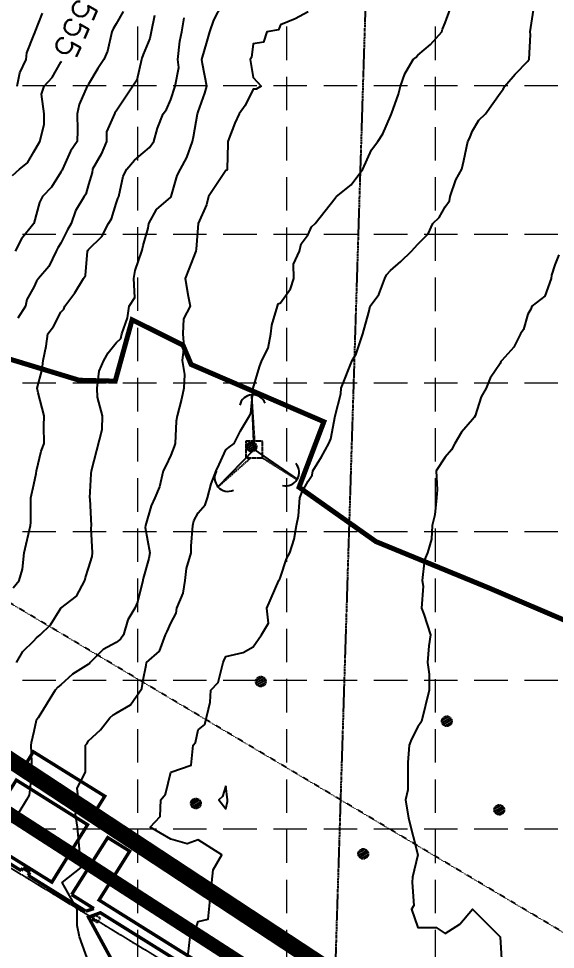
# Model space of a CAD drawing. Header units: inches. Extents: x 8135 to 11700, y -938 to 4760.
# Drawn here: x 9846 to 10167, y 2639 to 3196 of the extents above; entities that cross this region are included whole.
import ezdxf
from ezdxf.enums import TextEntityAlignment as Align

# ---------------------------------------------------------------- set-up
doc = ezdxf.new("R2010")
doc.units = ezdxf.units.IN
doc.header["$MEASUREMENT"] = 0
for name, pattern in [('DASHED', [0.75, 0.5, -0.25]), ('DOT2', [0.125, 0, -0.125]), ('HIDDEN', [0.375, 0.25, -0.125]), ('HIDDEN2', [0.1875, 0.125, -0.0625]), ('PHANTOM', [2.5, 1.25, -0.25, 0.25, -0.25, 0.25, -0.25])]:
    doc.linetypes.add(name, pattern=pattern)
for name, color, linetype in [('EC', 35, 'DASHED'), ('ESMT 1022-369', 7, 'HIDDEN'), ('EXCAVATION-LIMITS-W&M', 3, 'DOT2'), ('EXCAVATION_LIMITS', 4, 'HIDDEN2'), ('FINAL-REMEDIATION-2-27-07', 31, 'HIDDEN2'), ('freeze', 7, 'Continuous'), ('GRID', 254, 'HIDDEN'), ('LIMITS OF DISTURBANCE', 1, 'HIDDEN'), ('PH1-BNDY', 1, 'PHANTOM'), ('PH2-BNDY', 1, 'PHANTOM'), ('XBLDG', 5, 'Continuous'), ('XCONC', 8, 'Continuous'), ('XELEC', 7, 'DASHED')]:
    doc.layers.add(name, color=color, linetype=linetype)
doc.styles.add('Style-simple', font='simple.shx')

# ---------------------------------------------------------------- blocks, each defined once
blk = doc.blocks.new('anc')
at = {"linetype": 'Continuous'}
blk.add_arc((1, 0), 1, 107.69027, 252.30973, dxfattribs=at)

msp = doc.modelspace()

# ---------------------------------------------------------------- hatches: boundary and pattern name
at = {"layer": 'XELEC'}
h = msp.add_hatch(dxfattribs=at)
h.set_pattern_fill('ANSI31', color=256, scale=10, angle=345, style=0)
h.set_pattern_definition([(30, (-448.5415, 627.5087), (-0.625, 1.08253175), [])])
edge = h.paths.add_edge_path()
edge.add_arc((9985.61, 2939.9), 3, 0, 360)
h = msp.add_hatch(dxfattribs=at)
h.set_pattern_fill('ANSI31', color=256, scale=10, angle=345, style=0)
h.set_pattern_definition([(30, (-442.9914, 487.1538), (-0.625, 1.08253175), [])])
edge = h.paths.add_edge_path()
edge.add_arc((9991.16, 2799.54), 3, 0, 360)
h = msp.add_hatch(dxfattribs=at)
h.set_pattern_fill('ANSI31', color=256, scale=10, angle=345, style=0)
h.set_pattern_definition([(30, (-331.81, 463.427), (-0.625, 1.08253175), [])])
edge = h.paths.add_edge_path()
edge.add_arc((10102.34, 2775.82), 3, 0, 360)
h = msp.add_hatch(dxfattribs=at)
h.set_pattern_fill('ANSI31', color=256, scale=10, angle=345, style=0)
h.set_pattern_definition([(30, (-481.816, 414.2517), (-0.625, 1.08253175), [])])
edge = h.paths.add_edge_path()
edge.add_arc((9952.34, 2726.64), 3, 0, 360)
h = msp.add_hatch(dxfattribs=at)
h.set_pattern_fill('ANSI31', color=256, scale=10, angle=345, style=0)
h.set_pattern_definition([(30, (-300.5123, 410.4294), (-0.625, 1.08253175), [])])
edge = h.paths.add_edge_path()
edge.add_arc((10133.64, 2722.82), 3, 0, 360)
h = msp.add_hatch(dxfattribs=at)
h.set_pattern_fill('ANSI31', color=256, scale=10, angle=345, style=0)
h.set_pattern_definition([(30, (-381.7719, 384.1161), (-0.625, 1.08253175), [])])
edge = h.paths.add_edge_path()
edge.add_arc((10052.38, 2696.5), 3, 0, 360)

# ---------------------------------------------------------------- linework, layer by layer
at = {"layer": 'EC', "color": 35, "linetype": 'Continuous', "flags": 128}
for points, elevation in [([(10019.42, 3199.91), (10011.66, 3195.67), (10002.92, 3192.04), (10001.76, 3189.09), (9994.8, 3187.91), (9992.77, 3181.72), (9986.67, 3180.84), (9985.5, 3172.59), (9984.73, 3171.41), (9986.67, 3160.74), (9991.32, 3155.41), (9988.3, 3153.76), (9986.67, 3153.76), (9981.72, 3143.86), (9978.19, 3138.91), (9975.67, 3133.41), (9971.51, 3122.41), (9971.38, 3121.2), (9971, 3105.91), (9970.77, 3105.31), (9970.17, 3104.97), (9959.9, 3089.41), (9958.67, 3084.56), (9953.67, 3073.41), (9952.51, 3058.09), (9952.32, 3056.91), (9948.1, 3046.07), (9946.05, 3040.41), (9947.73, 3029.95), (9948.89, 3023.91), (9944.92, 3016.29), (9944.57, 3007.41), (9945.2, 2999.76), (9944.24, 2991.41), (9945.55, 2983.16), (9945.22, 2974.91), (9943.82, 2968.42), (9941.15, 2958.41), (9940.51, 2955.28), (9940.04, 2941.91), (9939.3, 2940.01), (9937.42, 2934.84), (9934.33, 2928.5), (9932.71, 2925.41), (9930.63, 2916), (9927.8, 2909.41), (9925.68, 2904.65), (9922.16, 2892.91), (9922.13, 2891.7), (9924.88, 2876.41), (9924.22, 2873.11), (9920.92, 2861.18), (9920.68, 2860.16), (9920.65, 2859.91), (9917.46, 2846.93), (9915.92, 2843.41), (9911.72, 2836.47), (9909.17, 2827.41), (9907.26, 2824.78), (9904.67, 2822.84), (9896.92, 2818.67), (9889.16, 2810.91), (9888.85, 2810.23), (9888.17, 2809.99), (9878.61, 2803.97), (9871.67, 2797.64), (9869.91, 2796.2), (9868.19, 2794.41), (9858.13, 2777.91), (9857, 2776.31), (9855.42, 2769.66), (9853.86, 2762.97), (9853.67, 2761.41), (9854.38, 2746.43), (9854.25, 2745.41), (9852.76, 2731.57), (9851.08, 2728.91), (9846.62, 2721.21), (9839.42, 2712.41)], 560), ([(9908.85, 3200.17), (9904.67, 3192.69), (9902.86, 3189.73), (9902.15, 3187.91), (9899.61, 3176.47), (9897.25, 3171.41), (9893.79, 3165.97), (9888.17, 3156.74), (9887.71, 3155.86), (9887.46, 3155.41), (9882.56, 3144.52), (9881.33, 3138.91), (9881.57, 3129.01), (9881.49, 3122.41), (9877.51, 3116.58), (9872.58, 3105.91), (9872.39, 3105.2), (9871.67, 3104.04), (9866.07, 3095.1), (9860.75, 3089.41), (9858.97, 3085.92), (9855.42, 3073.41), (9848.11, 3064.22), (9844.33, 3056.91)], 556), ([(9845.21, 2810.91), (9848.92, 2817.41), (9855.42, 2823.91), (9857.05, 2825.76), (9859.22, 2827.41), (9865.55, 2833.44), (9871.67, 2843.41), (9881.1, 2850.48), (9885.94, 2859.91), (9886.38, 2861.7), (9888.17, 2867.41), (9890.28, 2874.3), (9890.59, 2876.41), (9889.87, 2891.22), (9889.91, 2892.91), (9889.09, 2908.49), (9889.07, 2909.41), (9889.87, 2923.77), (9889.91, 2925.41), (9896.42, 2950.16), (9896.6, 2958.41), (9893.51, 2969.57), (9893.36, 2974.91), (9894.52, 2985.06), (9897.34, 2991.41), (9899.85, 2996.09), (9904.67, 3002.08), (9907.46, 3004.67), (9908.04, 3007.41), (9911.58, 3016.9), (9912.57, 3023.91), (9915.88, 3029.03), (9915.33, 3040.41), (9916.05, 3045.36), (9919.99, 3056.91), (9920.35, 3057.49), (9920.92, 3060.21), (9923.84, 3070.5), (9924.22, 3073.41), (9928.82, 3081.76), (9937.42, 3089.08), (9937.59, 3089.25), (9937.62, 3089.41), (9941.17, 3102.1), (9943.08, 3105.91), (9946.97, 3112.72), (9950.26, 3122.41), (9950.97, 3125.16), (9953.3, 3138.91), (9953.67, 3140.05), (9957.72, 3151.36), (9958.92, 3155.41), (9956.3, 3168.86), (9955.92, 3171.41), (9959.17, 3182.41), (9960.63, 3187.91), (9963.17, 3194.92), (9967.97, 3204.41)], 559), ([(9888.17, 2632.06), (9882.87, 2646.91), (9881.42, 2653.66), (9881.42, 2663.41), (9872.42, 2679.41), (9883.73, 2688.29), (9881.57, 2712.41), (9880.34, 2720.25), (9882.17, 2728.91), (9881.35, 2735.74), (9886.44, 2745.41), (9886.48, 2747.05), (9886.48, 2761.41), (9887.22, 2762.37), (9888.17, 2764.16), (9895.35, 2770.74), (9900.87, 2777.91), (9902.87, 2779.71), (9904.67, 2780.66), (9913.38, 2785.57), (9920.05, 2795.29), (9920.92, 2800.6), (9922.61, 2809.23), (9922.89, 2810.91), (9930.64, 2817.69), (9934.17, 2827.41), (9935.21, 2829.55), (9937.42, 2834.34), (9940.56, 2840.32), (9940.92, 2843.41), (9944.84, 2852.38), (9945.96, 2859.91), (9946.67, 2867.02), (9949.56, 2876.41), (9949.61, 2880.54), (9950.55, 2892.91), (9951.08, 2895.54), (9953.67, 2900.41), (9957.98, 2905.11), (9959.39, 2909.41), (9961.54, 2917.78), (9964.56, 2925.41), (9966.35, 2929.24), (9970.17, 2937.98), (9972.35, 2939.74), (9975.33, 2941.91), (9979.11, 2949.47), (9984.47, 2958.41), (9985.24, 2959.85), (9986.67, 2974.91), (9990.29, 2987.74), (9991.87, 2991.41), (9995.46, 2998.76), (9997.16, 3007.41), (9997.82, 3012.6), (10001.12, 3023.91), (10001.49, 3025.37), (10002.92, 3025.97), (10009, 3034.33), (10010.98, 3040.41), (10010.78, 3049.05), (10014.3, 3056.91), (10015.18, 3061.15), (10019.42, 3066.81), (10021.46, 3071.35), (10023.66, 3073.41), (10035.67, 3088.52), (10036.04, 3089.05), (10036.42, 3089.41), (10045.1, 3096.48), (10052.17, 3105.91), (10057.28, 3117.3), (10061.11, 3122.41), (10064.02, 3127.06), (10068.67, 3137.54), (10069.01, 3138.57), (10069.17, 3138.91), (10073.37, 3150.64), (10074.71, 3155.41), (10077.32, 3162.9), (10082.22, 3171.41), (10083.75, 3172.61), (10084.92, 3173.99), (10092.48, 3180.36), (10099.3, 3187.91), (10099.81, 3189.52), (10101.42, 3193.41), (10104.31, 3201.48)], 561), ([(9947.69, 2636.49), (9948.89, 2646.91), (9951.42, 2649.2), (9953.67, 2656.08), (9959.67, 2657.41), (9960.27, 2663.41), (9961.92, 2679.41), (9962.67, 2686.91), (9967.82, 2695.91), (9953.67, 2704.91), (9947.17, 2702.51), (9937.42, 2705.34), (9925.05, 2712.41), (9930.97, 2718.87), (9931.42, 2728.91), (9934.12, 2732.21), (9937.42, 2745.41), (9949.48, 2749.54), (9950.77, 2761.41), (9952.08, 2763.03), (9953.67, 2770.58), (9957.8, 2773.79), (9960.89, 2787.19), (9961.37, 2794.41), (9965.62, 2798.96), (9968.74, 2810.91), (9969.11, 2811.97), (9970.17, 2814.58), (9980.67, 2816.91), (9986.67, 2820.34), (9991.55, 2827.41), (9995.81, 2834.41), (9994.8, 2843.41), (10002.02, 2859.91), (10002.43, 2860.41), (10002.92, 2861.97), (10006.42, 2872.91), (10008.42, 2876.41), (10011.17, 2884.66), (10012.55, 2892.91), (10013.73, 2898.6), (10014.54, 2909.41), (10015.86, 2912.87), (10019.42, 2919.26), (10021.89, 2922.99), (10022.33, 2925.41), (10027.37, 2933.84), (10031.75, 2941.91), (10033.03, 2944.6), (10035.67, 2958.41), (10038.97, 2971.61), (10039.21, 2974.91), (10045.69, 2991.41), (10048.05, 2995.41), (10052.17, 3007.41), (10055.71, 3020.37), (10056.48, 3023.91), (10061.66, 3030.92), (10065.26, 3040.41), (10066.32, 3042.77), (10068.67, 3045.36), (10074.82, 3050.67), (10081.31, 3056.91), (10082.95, 3058.91), (10084.92, 3061.04), (10091.11, 3067.22), (10093.92, 3073.41), (10097.76, 3076.97), (10101.42, 3083.41), (10103.92, 3086.95), (10104.38, 3089.41), (10107.7, 3099.54), (10111.29, 3105.91), (10112.57, 3111.1), (10114.87, 3122.41), (10115.87, 3124.24), (10117.67, 3128.76), (10121.45, 3135.14), (10125.44, 3138.91), (10134.17, 3151.29), (10135.94, 3153.64), (10136.92, 3155.41), (10143.17, 3162.68), (10150.67, 3170.41), (10151.13, 3170.97), (10151.53, 3171.41), (10152.3, 3186.26), (10152.22, 3187.91), (10154.06, 3200.97)], 562), ([(9843.25, 2855.59), (9846.82, 2859.91), (9848.71, 2866.62), (9849.82, 2876.41), (9853.56, 2892.91), (9853.72, 2894.62), (9853.72, 2909.41), (9855.42, 2917.41), (9856.97, 2923.89), (9857.11, 2925.41), (9859.94, 2937.33), (9861.67, 2941.91), (9861.48, 2952.26), (9861.6, 2958.41), (9858.06, 2972.23), (9857.41, 2974.91), (9860.58, 2986.17), (9861.03, 2991.41), (9862.85, 3000.1), (9863.95, 3007.41), (9867.27, 3011.88), (9871.67, 3020.34), (9873.35, 3022.24), (9873.95, 3023.91), (9880.09, 3032), (9885.29, 3040.41), (9886.32, 3042.26), (9887.62, 3056.91), (9887.81, 3057.28), (9888.17, 3057.9), (9896.09, 3065.5), (9900.11, 3073.41), (9901.9, 3076.1), (9904.67, 3085.41), (9905.71, 3088.39), (9906.25, 3089.41), (9908.95, 3101.57), (9911.05, 3105.91), (9915.62, 3111.29), (9920.92, 3115.56), (9924.63, 3118.71), (9927.18, 3122.41), (9929.4, 3130.44), (9932.75, 3138.91), (9934.76, 3141.57), (9937.42, 3147.44), (9940.04, 3155.41), (9942.27, 3166.64), (9941.62, 3171.41), (9942.8, 3182.45), (9943.98, 3187.91), (9945.36, 3196.36)], 558), ([(9845.55, 3155.41), (9847.17, 3163.41), (9850.99, 3171.41), (9851.4, 3175.43), (9855.42, 3185.91), (9856.07, 3187.25), (9856.23, 3187.91), (9860.7, 3199.05)], 554), ([(9927.59, 3197.74), (9925.58, 3187.91), (9924.91, 3183.92), (9920.92, 3174.47), (9920.06, 3172.29), (9919.88, 3171.41), (9917.16, 3159.12), (9914.76, 3155.41), (9904.67, 3140.56), (9904.02, 3139.56), (9903.73, 3138.91), (9898.85, 3128.23), (9898.96, 3122.41), (9895.76, 3114.83), (9890.63, 3105.91), (9890.31, 3103.77), (9888.17, 3096.67), (9886.61, 3090.97), (9885.65, 3089.41), (9880.5, 3080.85), (9877.89, 3073.41), (9875.59, 3069.5), (9871.67, 3061.68), (9869.8, 3058.81), (9868.82, 3056.91), (9864.52, 3047.68), (9858.23, 3040.41), (9857.02, 3038.79), (9855.42, 3035.25), (9851.39, 3027.94), (9850.45, 3023.91), (9846, 3016.84)], 557), ([(9842.82, 3102.02), (9847.01, 3105.91), (9851.66, 3109.67), (9855.42, 3116.12), (9859.19, 3122.41), (9861.66, 3132.58), (9861.73, 3138.91), (9860.1, 3150.66), (9861.63, 3155.41), (9866.41, 3160.59), (9871.67, 3169.73), (9872.04, 3170.36)], 555), ([(10169.17, 3054.66), (10166.92, 3048.66), (10164.89, 3042.47), (10164.71, 3040.41), (10160.97, 3029.96), (10153.17, 3023.91), (10152.48, 3022.08), (10150.67, 3019.2), (10148.1, 3009.99), (10146.33, 3007.41), (10142.42, 2999.41), (10135.27, 2991.41), (10134.65, 2990.94), (10134.17, 2989.76), (10128.23, 2980.85), (10125.92, 2974.91), (10122.8, 2969.79), (10119.17, 2958.41), (10118.67, 2957.41), (10117.67, 2956.21), (10111.07, 2948.61), (10107.11, 2941.91), (10105.22, 2938.06), (10101.42, 2933.66), (10095.92, 2925.41), (10096.47, 2914.21), (10096.21, 2909.41), (10095.14, 2899.2), (10093.66, 2892.91), (10093.17, 2884.66), (10090.82, 2876.41), (10089.05, 2872.29), (10087.67, 2859.91), (10088.22, 2856.61), (10087.28, 2843.41), (10088.59, 2839.85), (10092.54, 2827.41), (10091.52, 2820.81), (10090.82, 2810.91), (10091.8, 2804.04), (10091.8, 2794.41), (10087.12, 2775.71), (10084.92, 2772.41), (10081.31, 2765.08), (10079.92, 2761.41), (10079.12, 2751.12), (10079.12, 2734.8), (10077.54, 2728.91), (10079.51, 2717.91), (10084.92, 2695.91), (10081.88, 2682.5), (10081.67, 2679.41), (10082.6, 2665.7), (10081.31, 2663.41), (10084.92, 2652.41), (10095.92, 2652.41), (10101.42, 2648.97), (10110.17, 2654.53), (10117.67, 2663.41), (10134.17, 2646.91), (10135.14, 2630.41)], 563)]:
    msp.add_lwpolyline(points, dxfattribs=dict(at, elevation=elevation))
at = {"layer": 'EC', "color": 35, "linetype": 'Continuous', "elevation": 562, "flags": 128}
msp.add_lwpolyline([(9970.17, 2737.16), (9968.34, 2730.74), (9966.05, 2728.91), (9970.17, 2723.41), (9971.27, 2727.81), (9971.35, 2728.91)], close=True, dxfattribs=at)
at = {"layer": 'ESMT 1022-369'}
msp.add_lwpolyline([(10809.68, 1982.02), (9490.75, 2784.58), (9493.63, 2899.88), (10916.67, 2033.98)], close=True, dxfattribs=at)
at = {"layer": 'EXCAVATION-LIMITS-W&M', "flags": 128}
msp.add_lwpolyline([(11016.14, 3193.31), (10548.69, 2425.1), (9585.16, 2999.07), (9589.45, 3014.77), (9591.13, 3074.11), (9609.8, 3162.65), (9642.16, 3187.9), (9664.05, 3201.67), (9682.17, 3226.47)], close=True, dxfattribs=at)
at = {"layer": 'EXCAVATION_LIMITS', "const_width": 3, "flags": 128}
msp.add_lwpolyline([(9665.61, 3091.23), (9741.87, 3047.2), (9803.95, 3006.98), (9827.22, 2996.52), (9882.66, 2979.65), (9904.15, 2979.11), (9914.24, 3015.79), (9944.64, 3000.65), (9949.54, 2989.08), (10028.85, 2954.85), (10014.03, 2915.68), (10059.96, 2883.21), (10127.72, 2855.39), (10230.98, 2811.26), (10322.59, 2770.29), (10356.67, 2775.06), (10412.35, 2719.73), (10463.07, 2655.43), (10532.22, 2586.07), (10596.22, 2520.1), (10669.32, 2445.16), (10773.32, 2518.73), (10878.05, 2593.68), (10963.91, 2654.37), (10888.52, 2733.85), (10791.93, 2819.18), (10723.09, 2881.58), (10654.68, 2941.25), (10614.12, 2977.63), (10576.96, 3013.69), (10534.65, 3058.44), (10517.96, 3038.58), (10428.54, 3101.16), (10359.76, 3151.2), (10280.24, 3208.85), (10185.24, 3211.9), (10105.07, 3213.67), (10034.29, 3215.62), (9954.14, 3217.75), (9867.67, 3219.97), (9795.65, 3221.41), (9724.32, 3216.78), (9695.27, 3215.27), (9665.97, 3187.43), (9632.91, 3152.75), (9616.95, 3104.93)], close=True, dxfattribs=at)
at = {"layer": 'FINAL-REMEDIATION-2-27-07', "const_width": 10}
msp.add_lwpolyline([(9664.05, 3201.67), (9642.16, 3187.9), (9609.8, 3162.65), (9591.13, 3074.11), (9589.45, 3014.77), (9585.16, 2999.07), (9581.03, 2923.96), (10590.7, 2259.38), (10403.21, 2032.29), (10164.01, 1920.1), (9973.41, 1892.32), (9608.73, 1756.27), (9208.5, 1502.51)], dxfattribs=at)
at = {"layer": 'freeze'}
for q in [(9985.73, 2970.93), (9965.57, 2915.9), (10012.9, 2920.42)]:
    msp.add_line((9987.18, 2938.22), q, dxfattribs=at)
at = {"layer": 'GRID', "color": 252, "linetype": 'HIDDEN', "lineweight": 0, "ltscale": 80}
for p, q in [((9917.73, -488.93), (9917.73, 4667.09)), ((10006.62, -488.94), (10006.62, 4667.09)), ((10095.51, -488.96), (10095.51, 4667.09)), ((8228.76, 3155.91), (11606.69, 3155.91)), ((8228.76, 3067.02), (11606.69, 3067.02)), ((8228.76, 2978.13), (11606.69, 2978.13)), ((8228.76, 2889.24), (11606.69, 2889.24)), ((8228.76, 2800.34), (11606.69, 2800.34)), ((8228.76, 2711.45), (11606.69, 2711.45))]:
    msp.add_line(p, q, dxfattribs=at)
at = {"layer": 'LIMITS OF DISTURBANCE', "color": 1, "ltscale": 150, "const_width": 8}
msp.add_lwpolyline([(9733.71, 3335.71), (9577.44, 3177.33), (9556.1, 3077.45), (9547.93, 2909.69), (10565.29, 2253.35), (10396.24, 2047.49), (10167.26, 1946.1), (9993.6, 1918.45), (9595.21, 1772.09), (9209.48, 1527.83)], dxfattribs=at)
at = {"layer": 'PH1-BNDY'}
msp.add_line((10054.06, 3217.21), (9993.07, 1270.04), dxfattribs=at)
at = {"layer": 'PH2-BNDY'}
msp.add_line((10054.06, 3217.21), (9993.07, 1270.04), dxfattribs=at)
at = {"layer": 'XBLDG', "const_width": 2}
msp.add_lwpolyline([(9823.32, 2706.37), (9845.05, 2740.63), (9887.64, 2713.94), (9866.29, 2679.59), (9823.32, 2706.37)], dxfattribs=at)
at = {"layer": 'XCONC', "const_width": 2}
for points in [[(9855.2, 2757.57), (9849.22, 2747.76), (9892, 2721.49), (9897.92, 2731), (9855.2, 2757.57)], [(9847.97, 2686.45), (9823.31, 2701.83), (9825.41, 2705.06)], [(9878.11, 2672.16), (9899.68, 2706.27), (9912.8, 2698.12), (9894.5, 2668.9), (9977.34, 2616.99)], [(9848.98, 2688.09), (9847.97, 2686.45)], [(9848.98, 2688.09), (9848.98, 2688.09), (9853.22, 2685.39)], [(9852.07, 2683.68), (9853.22, 2685.39)], [(9886.6, 2662.24), (9852.07, 2683.68)], [(9891.42, 2663.8), (9878.11, 2672.16)], [(9891.42, 2663.8), (9886.6, 2662.24)], [(9969.28, 2615.16), (9895.29, 2661.34), (9888.16, 2658.67), (9908.85, 2620.64)]]:
    msp.add_lwpolyline(points, dxfattribs=at)
at = {"layer": 'XELEC'}
for points in [[(9987.57, 2943.22), (9985.73, 2970.93)], [(9985.2, 2933.22), (9965.57, 2915.9)], [(9992.17, 2933.22), (10012.9, 2920.42)]]:
    msp.add_lwpolyline(points, dxfattribs=at)
for points in [[(9982.18, 2943.22), (9982.18, 2933.22), (9992.18, 2933.22), (9992.18, 2943.22)], [(9892.1, 2659.94), (9895.07, 2658.33), (9893.63, 2655.3), (9890.45, 2657)]]:
    msp.add_lwpolyline(points, close=True, dxfattribs=at)
for centre in [(9985.61, 2939.9), (9991.16, 2799.54), (10102.34, 2775.82), (9952.34, 2726.64), (10133.64, 2722.82), (10052.38, 2696.5)]:
    msp.add_circle(centre, 3, dxfattribs=at)

# ---------------------------------------------------------------- block references
at = {"layer": 'XELEC', "yscale": 8, "zscale": 8}
for p, xscale, rotation in [((9985.73, 2970.93), 7.999999999999968, 274.1313543197927), ((10012.9, 2920.42), 8.00000000000012, 148.6440012706915), ((9965.57, 2915.9), 7.99999999999985, 41.74884872339841)]:
    msp.add_blockref('anc', p, dxfattribs=dict(at, xscale=xscale, rotation=rotation))

# ---------------------------------------------------------------- texts
at = {"layer": 'EC', "color": 35, "style": 'Style-simple'}
msp.add_text('555', height=14, rotation=245.926, dxfattribs=at).set_placement((9880.63, 3189.59, 555), align=Align.MIDDLE_CENTER)

doc.saveas('drawing.dxf')
